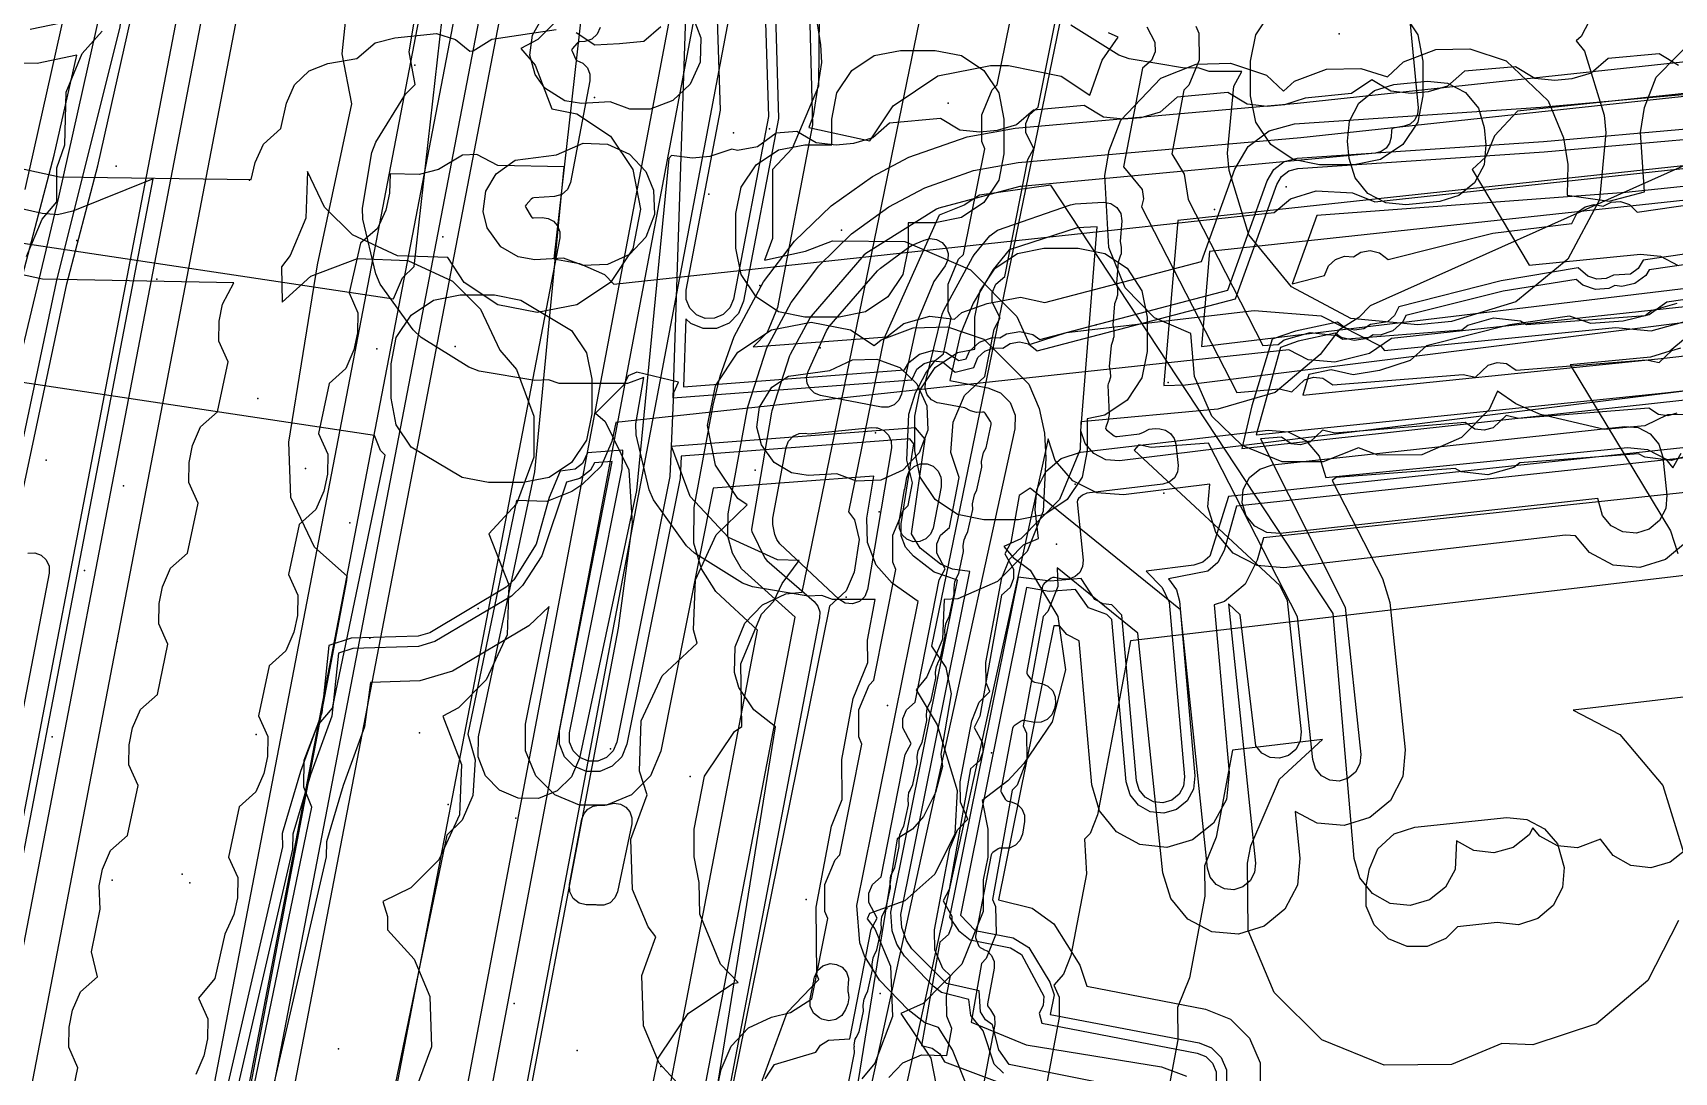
# Model space of a CAD drawing. Header units: metres. Extents: x 3158 to 3711, y 9867 to 11440.
# Drawn here: x 3262.32 to 3309.95, y 10277.24 to 10307.38 of the extents above; entities that cross this region are included whole.
import ezdxf

# ---------------------------------------------------------------- set-up
doc = ezdxf.new("R2010")
doc.units = ezdxf.units.M
for name, color, linetype in [('AI_GREENING_ALLOWED_ZONE', 4, 'Continuous'), ('AI_GREENING_EXCLUSIONS', 1, 'Continuous'), ('AI_GREENING_LAWN', 82, 'Continuous'), ('AI_GREENING_REJECTED', 6, 'Continuous')]:
    doc.layers.add(name, color=color, linetype=linetype)

msp = doc.modelspace()

# ---------------------------------------------------------------- linework, layer by layer
at = {"layer": 'AI_GREENING_ALLOWED_ZONE'}
msp.add_lwpolyline([(3278.382, 10282.09), (3278.172, 10282.139), (3278.001, 10282.273), (3277.904, 10282.467), (3277.897, 10282.683), (3278.257, 10284.573), (3278.317, 10284.734), (3278.429, 10284.865), (3278.579, 10284.95), (3278.748, 10284.979), (3278.921, 10284.979), (3279.016, 10284.998), (3279.02, 10285), (3279.196, 10285.038), (3279.374, 10285.011), (3279.53, 10284.923), (3279.646, 10284.785), (3279.705, 10284.615), (3279.701, 10284.436), (3279.291, 10282.468), (3279.214, 10282.288), (3279.075, 10282.151), (3278.893, 10282.078), (3278.698, 10282.08), (3278.671, 10282.086), (3278.382, 10282.09)], close=True, dxfattribs=at)
at = {"layer": 'AI_GREENING_EXCLUSIONS'}
for points in [[(3279.849, 10262.325), (3283.872, 10287.253), (3283.244, 10287.75), (3282.81, 10288.398), (3282.686, 10288.828), (3282.699, 10289.571), (3282.983, 10290.259), (3283.498, 10290.795), (3284.174, 10291.106), (3284.642, 10291.162), (3294.776, 10340.433)], [(3279.849, 10262.325), (3283.872, 10287.253), (3283.244, 10287.75), (3282.81, 10288.398), (3282.686, 10288.828), (3282.699, 10289.571), (3282.983, 10290.259), (3283.498, 10290.795), (3284.174, 10291.106), (3284.642, 10291.162), (3294.776, 10340.433)], [(3298.402, 10338.207), (3288.403, 10289.593), (3288.815, 10288.977), (3288.968, 10288.211), (3288.667, 10286.462), (3288.717, 10286.103), (3288.52, 10285.348), (3288.163, 10284.653), (3287.849, 10284.285), (3287.4, 10284.004), (3283.908, 10262.368)], [(3298.402, 10338.207), (3288.403, 10289.593), (3288.815, 10288.977), (3288.968, 10288.211), (3288.667, 10286.462), (3288.717, 10286.103), (3288.52, 10285.348), (3288.163, 10284.653), (3287.849, 10284.285), (3287.4, 10284.004), (3283.908, 10262.368)], [(3283.296, 10332.192), (3282.9, 10329.093), (3282.652, 10328.353), (3282.14, 10327.764), (3281.441, 10327.416), (3280.423, 10327.334), (3279.118, 10315.732), (3279.402, 10315.011), (3279.424, 10313.98), (3279.187, 10313.236), (3278.783, 10312.758), (3277.441, 10300.828), (3278.19, 10300.689), (3278.906, 10300.379), (3279.181, 10300.096), (3298.345, 10302.169), (3298.821, 10302.568), (3299.566, 10302.802), (3300.621, 10302.748), (3301.262, 10302.485), (3322.275, 10304.758)], [(3267.681, 10271.773), (3271.429, 10291.496), (3271.445, 10291.62), (3270.494, 10292.465), (3269.81, 10293.91), (3269.746, 10295.507), (3270.586, 10300.655), (3271.575, 10305.322), (3271.296, 10306.778), (3271.458, 10308.335), (3272.033, 10309.732), (3272.64, 10310.536), (3273.159, 10310.977), (3273.535, 10313.347), (3274.075, 10314.81), (3275.803, 10317.63), (3275.974, 10318.433), (3275.926, 10319.478), (3276.23, 10321.009), (3276.418, 10321.289), (3276.586, 10322.963), (3278.584, 10330.884)], [(3261.459, 10301.375), (3272.786, 10299.671), (3273.047, 10300.274), (3273.391, 10300.608), (3274.809, 10313.209), (3274.523, 10313.761), (3274.458, 10314.539), (3274.74, 10315.557), (3275.137, 10316.125), (3276.512, 10328.351), (3276.153, 10328.707), (3275.851, 10329.427), (3275.828, 10330.079)], [(3258.629, 10284.04), (3263.08, 10302.617), (3267.839, 10323.876)], [(3262.104, 10302.842), (3266.598, 10322.913)], [(3261.435, 10239.631), (3277.065, 10320.857)], [(3260.562, 10240.387), (3275.973, 10320.473)], [(3283.761, 10314.378), (3268.282, 10232.717)], [(3282.767, 10314.491), (3270.1, 10247.55)], [(3283.469, 10311.339), (3283.666, 10304.956), (3282.651, 10299.657), (3282.548, 10299.404), (3282.356, 10299.21), (3282.105, 10299.104), (3281.832, 10299.102), (3281.579, 10299.204), (3281.384, 10299.396), (3281.278, 10299.648), (3281.276, 10299.921), (3282.276, 10305.143), (3282.07, 10311.292)], [(3281.372, 10311.098), (3280.895, 10296.792), (3287.828, 10297.321), (3287.971, 10297.627), (3288.186, 10297.796), (3288.449, 10297.87), (3288.72, 10297.837), (3289.086, 10297.539), (3289.627, 10297.681), (3289.745, 10297.971), (3289.947, 10298.154), (3290.204, 10298.247), (3290.465, 10298.235), (3290.683, 10298.374), (3290.953, 10298.421), (3291.219, 10298.362), (3291.469, 10298.163), (3297.222, 10299.669), (3298.422, 10302.989), (3298.558, 10303.218), (3298.771, 10303.379), (3299.028, 10303.449), (3306.177, 10303.932), (3310.552, 10304.322)], [(3283.772, 10311.246), (3283.961, 10304.9), (3282.946, 10299.601), (3282.799, 10299.239), (3282.525, 10298.962), (3282.165, 10298.81), (3281.775, 10298.807), (3281.414, 10298.954), (3281.272, 10299.093), (3281.206, 10297.116), (3287.621, 10297.606), (3287.743, 10297.823), (3288.05, 10298.064), (3288.426, 10298.169), (3288.813, 10298.122), (3289.194, 10297.878), (3289.402, 10297.932), (3289.504, 10298.149), (3289.793, 10298.411), (3290.16, 10298.543), (3290.385, 10298.533), (3290.575, 10298.653), (3290.959, 10298.721), (3291.34, 10298.636), (3291.544, 10298.493), (3296.994, 10299.92), (3298.139, 10303.091), (3298.335, 10303.418), (3298.638, 10303.648), (3299.006, 10303.748), (3306.155, 10304.231), (3310.52, 10304.62)], [(3284.783, 10310.934), (3284.943, 10304.712), (3283.928, 10299.413), (3283.634, 10298.69), (3283.223, 10298.273), (3287.106, 10298.569), (3287.598, 10298.956), (3288.35, 10299.166), (3289.069, 10299.079), (3289.277, 10299.268), (3290.011, 10299.532), (3290.982, 10299.721), (3291.686, 10299.564), (3296.232, 10300.754), (3297.199, 10303.431), (3297.59, 10304.085), (3298.196, 10304.545), (3298.931, 10304.745), (3306.081, 10305.229), (3310.417, 10305.615)], [(3267.653, 10310.079), (3252.573, 10231.669)], [(3268.526, 10309.324), (3253.664, 10232.048)], [(3279.508, 10264.349), (3282.298, 10277.311), (3282.582, 10277.988), (3283.091, 10278.517), (3283.757, 10278.827), (3284.305, 10278.968), (3284.929, 10279.366), (3285.394, 10281.688), (3285.307, 10281.896), (3285.304, 10282.676), (3285.6, 10283.398), (3285.743, 10283.542), (3286.382, 10286.754), (3286.295, 10286.962), (3286.292, 10287.742), (3286.588, 10288.464), (3286.731, 10288.608), (3287.369, 10291.82), (3287.282, 10292.028), (3287.28, 10292.808), (3287.575, 10293.53), (3287.718, 10293.674), (3287.847, 10294.332), (3287.685, 10294.986), (3287.745, 10296.325), (3287.939, 10296.939), (3288.235, 10297.514), (3288.502, 10297.877), (3288.752, 10298.069), (3288.971, 10299.105), (3288.884, 10299.313), (3288.884, 10300.094), (3289.182, 10300.815), (3289.326, 10300.958), (3289.946, 10304.019), (3289.86, 10304.228), (3289.86, 10305.008), (3290.158, 10305.729), (3290.301, 10305.873), (3290.922, 10308.934)], [(3308.153, 10309.008), (3307.255, 10307.277), (3307.108, 10307.153), (3307.353, 10306.854), (3307.921, 10304.993), (3307.972, 10304.482), (3307.783, 10302.54), (3306.866, 10300.818), (3305.359, 10299.579), (3303.493, 10299.011), (3302.509, 10298.913), (3300.567, 10299.102), (3298.845, 10300.019), (3297.606, 10301.526), (3297.038, 10303.387), (3296.987, 10303.898), (3297.174, 10305.835), (3297.402, 10306.266), (3296.453, 10306.266), (3296.136, 10306.373), (3295.746, 10306.358), (3294.132, 10306.626), (3293.833, 10306.739), (3292.444, 10307.604)], [(3283.464, 10276.933), (3284.211, 10278.966), (3285.132, 10279.922), (3285.07, 10280.067), (3285.051, 10282.018), (3285.496, 10284.374), (3285.804, 10285.141), (3285.793, 10286.304), (3286.127, 10288.073), (3286.548, 10289.118), (3286.542, 10289.766), (3286.765, 10290.951), (3285.531, 10290.951), (3285.214, 10291.058), (3284.824, 10291.044), (3283.209, 10291.312), (3282.911, 10291.424), (3281.521, 10292.29), (3281.288, 10292.508), (3280.336, 10293.839), (3280.205, 10294.13), (3279.834, 10295.725), (3279.824, 10296.044), (3280.055, 10297.385), (3279.577, 10297.21), (3277.598, 10297.21), (3277.281, 10297.317), (3276.891, 10297.302), (3275.276, 10297.57), (3274.977, 10297.683), (3273.588, 10298.548), (3273.355, 10298.767), (3272.403, 10300.098), (3272.271, 10300.389), (3271.901, 10301.983), (3271.891, 10302.302), (3272.159, 10303.917), (3272.271, 10304.216), (3273.137, 10305.605), (3273.421, 10305.882), (3273.242, 10306.836), (3273.51, 10308.451)], [(3283.569, 10277.037), (3283.847, 10277.459), (3285.042, 10277.814), (3285.182, 10278.015), (3285.412, 10278.162), (3286.026, 10278.203), (3286.646, 10281.38), (3286.82, 10281.704), (3286.581, 10282.154), (3286.58, 10282.427), (3286.684, 10282.68), (3286.942, 10282.902), (3287.634, 10286.446), (3287.808, 10286.77), (3287.569, 10287.22), (3287.568, 10287.493), (3287.671, 10287.746), (3287.93, 10287.968), (3288.621, 10291.513), (3288.795, 10291.836), (3288.557, 10292.286), (3288.556, 10292.56), (3288.659, 10292.812), (3288.918, 10293.034), (3289.201, 10294.484), (3288.965, 10295.214), (3289.024, 10296.09), (3289.361, 10296.865), (3289.948, 10297.418), (3290.221, 10298.793), (3290.397, 10299.116), (3290.159, 10299.567), (3290.159, 10299.84), (3290.264, 10300.093), (3290.523, 10300.314), (3291.197, 10303.708), (3291.372, 10304.031), (3291.135, 10304.482), (3291.135, 10304.755), (3291.239, 10305.007), (3291.499, 10305.228), (3292.173, 10308.622)], [(3260.338, 10287.584), (3263.013, 10300.165), (3264.86, 10307.559), (3264.915, 10308.03), (3262.248, 10307.477)], [(3260.631, 10287.521), (3263.306, 10300.101), (3264.206, 10303.524), (3265.266, 10308.221), (3264.975, 10308.349), (3262.187, 10307.771)], [(3277.79, 10308.006), (3276.98, 10307.196), (3276.485, 10306.932), (3276.897, 10306.449), (3277.387, 10305.183), (3278.109, 10305.039), (3279.082, 10304.389), (3279.732, 10303.416), (3279.96, 10302.268), (3279.732, 10301.12), (3279.082, 10300.146), (3278.109, 10299.496), (3276.96, 10299.268), (3275.812, 10299.496), (3274.839, 10300.146), (3274.36, 10300.863), (3272.902, 10300.918), (3271.598, 10301.521), (3270.787, 10302.331), (3270.297, 10303.367), (3270.243, 10302.007), (3269.789, 10300.923), (3269.534, 10300.596), (3269.558, 10299.571), (3270.386, 10300.326), (3271.74, 10300.834), (3273.199, 10300.78), (3274.503, 10300.177), (3275.314, 10299.367), (3275.869, 10298.176), (3276.353, 10297.619), (3276.861, 10296.265), (3276.861, 10295.077), (3276.353, 10293.723), (3275.55, 10292.848), (3276.137, 10291.376), (3276.083, 10289.918), (3275.48, 10288.613), (3274.67, 10287.803), (3274.221, 10287.558), (3274.759, 10286.159), (3274.704, 10284.7), (3274.102, 10283.395), (3273.291, 10282.585), (3272.482, 10282.19), (3272.609, 10281.748), (3272.609, 10281.359), (3273.386, 10280.51), (3273.839, 10279.426), (3273.894, 10277.968), (3273.386, 10276.613)], [(3285.139, 10307.934), (3285.116, 10305.838), (3284.36, 10304.033), (3283.783, 10303.425), (3283.788, 10301.421), (3283.55, 10300.79), (3284.742, 10301.049), (3285.531, 10301.353), (3287.627, 10301.33), (3289.528, 10300.51), (3290.878, 10299.159), (3291.243, 10298.345), (3292.314, 10298.692), (3297.76, 10299.334), (3299.705, 10299.18), (3301.443, 10298.293), (3301.547, 10298.171), (3308.249, 10298.841), (3309.281, 10298.74), (3310.925, 10299.192)], [(3243.756, 10307.408), (3263.091, 10303.203), (3268.662, 10303.129), (3268.774, 10303.621), (3269.013, 10304.155), (3269.514, 10304.613), (3269.682, 10305.349), (3269.919, 10305.88), (3270.341, 10306.281), (3270.884, 10306.491), (3271.723, 10306.639), (3272.257, 10307.098), (3272.824, 10307.241), (3274.031, 10307.369), (3274.591, 10307.196), (3275.004, 10306.853), (3275.101, 10306.858), (3275.638, 10307.199), (3277.506, 10307.482)], [(3278.085, 10307.398), (3278.631, 10307.04), (3279.344, 10307.077), (3280.055, 10307.14), (3280.545, 10307.572)], [(3285.043, 10307.895), (3285.182, 10307.04), (3285.205, 10306.528), (3284.966, 10304.981), (3284.842, 10304.64), (3286.607, 10304.254), (3287.286, 10305.269), (3288.583, 10306.137), (3290.114, 10306.441), (3290.636, 10306.436), (3292.167, 10306.132), (3292.996, 10305.578), (3293.353, 10306.594), (3293.814, 10307.257), (3293.537, 10307.389)], [(3294.644, 10307.56), (3294.884, 10307.111), (3294.886, 10306.838), (3294.783, 10306.585), (3294.525, 10306.362), (3293.976, 10303.5), (3294.512, 10302.84), (3294.555, 10302.57), (3294.497, 10302.333), (3297.256, 10296.955), (3298.497, 10297.053), (3298.855, 10296.972), (3299.225, 10297.323), (3299.487, 10297.398), (3299.759, 10297.366), (3300.042, 10297.176), (3303.824, 10297.476), (3304.183, 10297.395), (3304.552, 10297.746), (3304.815, 10297.821), (3305.087, 10297.789), (3305.37, 10297.599), (3309.152, 10297.899), (3309.511, 10297.819), (3309.88, 10298.17), (3310.143, 10298.244)], [(3296.07, 10307.581), (3296.157, 10307.374), (3296.163, 10306.593), (3295.869, 10305.87), (3295.726, 10305.726), (3295.372, 10303.878), (3295.733, 10303.289), (3295.849, 10302.546), (3298.018, 10298.319), (3298.457, 10298.342), (3298.634, 10298.481), (3299.384, 10298.694), (3300.16, 10298.602), (3300.337, 10298.503), (3303.785, 10298.765), (3303.961, 10298.904), (3304.712, 10299.117), (3305.487, 10299.026), (3305.665, 10298.927), (3309.113, 10299.188), (3309.289, 10299.328), (3310.04, 10299.54)], [(3262.141, 10300.896), (3262.594, 10301.979), (3263.023, 10302.48), (3263.023, 10303.465), (3263.247, 10304.14), (3263.288, 10305.667), (3263.755, 10306.785), (3264.333, 10307.434)], [(3280.118, 10273.197), (3283.354, 10290.053), (3282.137, 10291.175), (3281.729, 10291.839), (3281.507, 10292.582), (3281.514, 10293.613), (3282.064, 10296.585), (3282.27, 10297.427), (3282.676, 10298.577), (3283.524, 10300.164), (3284.427, 10301.339), (3285.489, 10302.364), (3286.691, 10303.221), (3287.74, 10303.777), (3289.438, 10304.371), (3290.831, 10304.623), (3299.02, 10305.345), (3317.945, 10307.379)], [(3318.368, 10307.165), (3301.131, 10299.468), (3300.798, 10299.124), (3300.222, 10298.762), (3299.678, 10298.058), (3298.369, 10296.95), (3296.709, 10296.469), (3292.733, 10296.102), (3292.717, 10295.293), (3292.113, 10293.848), (3290.989, 10292.704), (3290.496, 10292.481), (3290.771, 10292.161), (3291.264, 10291.794), (3292.062, 10290.453), (3292.286, 10288.908), (3291.903, 10287.395), (3291.083, 10286.19), (3290.61, 10285.69), (3289.866, 10285.116), (3290.031, 10284.282), (3290.031, 10283.476), (3289.9, 10282.817), (3289.9, 10281.892), (3289.28, 10280.37), (3288.157, 10279.226), (3287.509, 10278.938), (3288.381, 10277.638), (3288.685, 10276.107)], [(3311.273, 10296.322), (3309.758, 10296.308), (3309.1, 10295.983), (3307.93, 10295.877), (3306.074, 10296.312), (3305.359, 10296.622), (3304.828, 10296.991), (3304.586, 10296.454), (3303.776, 10295.644), (3302.625, 10295.146), (3301.356, 10295.129), (3300.787, 10295.35), (3299.763, 10294.94), (3298.576, 10294.94), (3297.411, 10295.409), (3296.534, 10296.265), (3296.035, 10297.415), (3295.924, 10298.659), (3294.875, 10299.115), (3294.02, 10299.992), (3293.55, 10301.157), (3293.434, 10303.246), (3293.551, 10303.973), (3293.89, 10304.848), (3295.051, 10306.07), (3296.081, 10306.478), (3297.075, 10306.504), (3298.125, 10306.152), (3298.612, 10305.691), (3298.612, 10305.691), (3298.929, 10305.978), (3299.86, 10306.328), (3300.854, 10306.354), (3301.636, 10306.107), (3302.098, 10306.548), (3303.03, 10306.898), (3304.024, 10306.924), (3305.074, 10306.572), (3306.298, 10305.414), (3306.744, 10304.339), (3306.866, 10303.568), (3306.842, 10302.679), (3308.065, 10302.5), (3309.089, 10302.774), (3308.973, 10304.495), (3309.09, 10305.222), (3309.429, 10306.098), (3310.688, 10307.377)], [(3262.035, 10300.376), (3262.944, 10303.837), (3263.6, 10306.736), (3262.451, 10306.498), (3261.572, 10306.513)], [(3310.072, 10306.439), (3309.513, 10306.776), (3308.035, 10306.643), (3307.544, 10306.211), (3306.983, 10306.046), (3306.485, 10306.001), (3305.903, 10306.064), (3305.343, 10306.401), (3303.865, 10306.268), (3303.374, 10305.837), (3302.813, 10305.671), (3302.315, 10305.627), (3301.733, 10305.689), (3301.173, 10306.026), (3300.59, 10305.628), (3299.241, 10305.491), (3298.643, 10305.297), (3298.145, 10305.252), (3297.563, 10305.314), (3297.003, 10305.651), (3295.525, 10305.519), (3295.034, 10305.087), (3294.473, 10304.922), (3293.975, 10304.877), (3293.393, 10304.94), (3292.833, 10305.277), (3291.355, 10305.144), (3290.864, 10304.712), (3290.303, 10304.547), (3289.805, 10304.503), (3289.223, 10304.565), (3288.663, 10304.902), (3287.185, 10304.769), (3286.694, 10304.338), (3286.133, 10304.173), (3285.635, 10304.128), (3285.053, 10304.19), (3284.493, 10304.527), (3283.896, 10304.474), (3283.35, 10304.079), (3282.774, 10303.975), (3282.61, 10304.01), (3281.963, 10303.798), (3281.465, 10303.753), (3280.855, 10303.831), (3280.78, 10303.741), (3279.843, 10294.107), (3278.185, 10286.339), (3277.954, 10285.802), (3277.535, 10285.394), (3276.991, 10285.177), (3276.406, 10285.185), (3275.868, 10285.417), (3275.46, 10285.836), (3275.243, 10286.38), (3275.251, 10286.965), (3276.891, 10294.649), (3277.742, 10303.496), (3275.815, 10303.541), (3275.208, 10303.859), (3274.794, 10303.838), (3274.097, 10303.416), (3273.53, 10303.272), (3272.689, 10303.296), (3272.673, 10302.729), (3272.561, 10302.242), (3272.322, 10301.708), (3271.828, 10301.28), (3271.499, 10299.842), (3271.75, 10299.263), (3271.742, 10298.678), (3271.638, 10298.189), (3271.407, 10297.651), (3270.92, 10297.216), (3270.612, 10295.763), (3270.879, 10295.167), (3270.872, 10294.582), (3270.768, 10294.093), (3270.537, 10293.555), (3270.05, 10293.12), (3269.741, 10291.667), (3270.008, 10291.071), (3270.001, 10290.486), (3269.897, 10289.997), (3269.666, 10289.459), (3269.179, 10289.024), (3268.87, 10287.571), (3269.138, 10286.975), (3269.13, 10286.39), (3269.026, 10285.901), (3268.795, 10285.363), (3268.308, 10284.928), (3267.999, 10283.475), (3268.267, 10282.879), (3268.259, 10282.294), (3268.155, 10281.805), (3267.89, 10281.234), (3267.607, 10279.952), (3267.128, 10279.379), (3267.396, 10278.783), (3267.388, 10278.198), (3267.284, 10277.709), (3267.053, 10277.171)], [(3280.991, 10272.441), (3284.445, 10290.431), (3282.885, 10291.838), (3282.623, 10292.286), (3282.486, 10292.784), (3282.497, 10293.431), (3283.073, 10296.531), (3283.619, 10298.244), (3284.326, 10299.566), (3285.132, 10300.63), (3286.082, 10301.558), (3287.158, 10302.338), (3288.208, 10302.893), (3289.623, 10303.388), (3290.918, 10303.627), (3299.119, 10304.35), (3318.05, 10306.385)], [(3315.548, 10306.183), (3305.408, 10305.108), (3304.739, 10304.399), (3304.486, 10303.783), (3304.093, 10303.424), (3305.741, 10300.646), (3308.969, 10300.966), (3309.552, 10300.91), (3310.068, 10300.634)], [(3263.323, 10275.907), (3263.632, 10277.36), (3263.364, 10277.956), (3263.372, 10278.541), (3263.476, 10279.03), (3263.707, 10279.568), (3264.194, 10280.003), (3264.027, 10280.725), (3264.271, 10281.963), (3264.243, 10282.637), (3264.347, 10283.126), (3264.578, 10283.664), (3265.065, 10284.099), (3265.374, 10285.552), (3265.106, 10286.148), (3265.113, 10286.733), (3265.217, 10287.222), (3265.449, 10287.76), (3265.936, 10288.195), (3266.244, 10289.648), (3265.977, 10290.244), (3265.984, 10290.829), (3266.088, 10291.318), (3266.319, 10291.856), (3266.806, 10292.291), (3267.115, 10293.744), (3266.847, 10294.34), (3266.855, 10294.925), (3266.959, 10295.414), (3267.19, 10295.952), (3267.677, 10296.387), (3267.986, 10297.84), (3267.718, 10298.436), (3267.726, 10299.021), (3267.83, 10299.51), (3268.151, 10300.135), (3262.602, 10300.239), (3243.118, 10304.477)], [(3318.259, 10304.396), (3295.544, 10301.945), (3295.142, 10297.207), (3295.146, 10297.154), (3295.768, 10297.174), (3317.138, 10299.854)], [(3253.322, 10238.211), (3265.811, 10303.151), (3263.481, 10302.212), (3263.041, 10302.108), (3262.589, 10302.14), (3255.256, 10303.802)], [(3319.033, 10303.848), (3308.544, 10302.755), (3299.584, 10302.087), (3298.866, 10300.1), (3299.8, 10300.342), (3299.921, 10300.63), (3300.125, 10300.812), (3300.383, 10300.902), (3300.643, 10300.887), (3300.863, 10301.024), (3301.133, 10301.069), (3301.399, 10301.007), (3301.647, 10300.806), (3304.692, 10301.569), (3306.982, 10301.851), (3307.146, 10302.178), (3307.367, 10302.338), (3307.633, 10302.401), (3307.89, 10302.36), (3308.123, 10302.474), (3308.395, 10302.491), (3308.654, 10302.402), (3308.88, 10302.178), (3319.324, 10303.696)], [(3318.364, 10303.402), (3296.471, 10301.046), (3296.238, 10298.289), (3312.464, 10300.236)], [(3310.293, 10283.684), (3309.834, 10283.322), (3309.27, 10283.163), (3308.689, 10283.232), (3308.178, 10283.518), (3307.811, 10283.996), (3307.149, 10283.744), (3306.566, 10283.801), (3306.05, 10284.078), (3305.853, 10284.319), (3305.741, 10284.119), (3305.281, 10283.756), (3304.718, 10283.598), (3304.136, 10283.666), (3303.636, 10283.947), (3303.594, 10283.111), (3303.312, 10282.598), (3302.855, 10282.232), (3302.293, 10282.068), (3301.711, 10282.132), (3301.198, 10282.414), (3300.832, 10282.871), (3300.669, 10283.433), (3300.051, 10290.545), (3291.865, 10302.965), (3289.79, 10302.671), (3289.346, 10302.381), (3288.622, 10302.093), (3287.013, 10298.512), (3285.992, 10293.487), (3286.162, 10293.254), (3286.3, 10292.685), (3286.152, 10291.735), (3285.926, 10291.195), (3285.435, 10290.753), (3280.751, 10267.544)], [(3319.526, 10302.31), (3309.05, 10300.788), (3308.906, 10300.545), (3308.684, 10300.385), (3308.188, 10300.359), (3307.978, 10300.256), (3307.705, 10300.239), (3307.447, 10300.328), (3307.169, 10300.564), (3304.929, 10300.188), (3301.958, 10299.441), (3301.838, 10299.185), (3301.635, 10299.003), (3301.143, 10298.926), (3300.945, 10298.803), (3300.676, 10298.758), (3300.41, 10298.82), (3300.179, 10298.993), (3298.967, 10298.73), (3298.289, 10298.501), (3297.693, 10296.563), (3297.404, 10295.33), (3318.715, 10297.67)], [(3317.382, 10297.869), (3293.852, 10294.973), (3293.463, 10295.002), (3293.114, 10295.178), (3292.859, 10295.473), (3292.737, 10295.844), (3293.204, 10301.76), (3292.624, 10301.726), (3290.656, 10301.088), (3290.194, 10300.519), (3289.61, 10299.54), (3289.233, 10298.625), (3288.936, 10297.298), (3290.031, 10297.089), (3290.398, 10296.939), (3290.678, 10296.658), (3290.827, 10296.291), (3290.821, 10295.894), (3286.384, 10275.668)], [(3319.569, 10302.013), (3309.23, 10300.51), (3309.125, 10300.341), (3308.809, 10300.112), (3308.43, 10300.022), (3308.233, 10300.054), (3308.054, 10299.966), (3307.665, 10299.942), (3307.296, 10300.069), (3307.111, 10300.232), (3304.987, 10299.894), (3302.164, 10299.184), (3302.078, 10299.005), (3301.787, 10298.745), (3301.419, 10298.616), (3301.22, 10298.627), (3301.051, 10298.522), (3300.666, 10298.459), (3300.286, 10298.547), (3300.116, 10298.668), (3299.043, 10298.44), (3298.524, 10298.253), (3297.825, 10295.726), (3309.682, 10296.941), (3318.682, 10297.968)], [(3322.705, 10300.782), (3301.747, 10298.514), (3301.105, 10298.08), (3300.103, 10297.833), (3299.326, 10297.902), (3298.771, 10298.192), (3279.244, 10296.08), (3279.126, 10295.531), (3278.816, 10294.814), (3278.256, 10294.271), (3277.961, 10294.076), (3277.236, 10293.789), (3276.356, 10293.822), (3274.946, 10287.037), (3275.161, 10286.293), (3275.088, 10285.264), (3274.783, 10284.545), (3274.337, 10284.106), (3268.232, 10254.669)], [(3319.713, 10301.024), (3309.738, 10299.574), (3309.226, 10299.204), (3308.467, 10299.023), (3307.531, 10298.951), (3306.913, 10299.163), (3305.182, 10298.912), (3302.766, 10298.304), (3302.294, 10297.883), (3301.404, 10297.587), (3300.634, 10297.459), (3300.002, 10297.606), (3299.346, 10297.476), (3299.18, 10296.876), (3309.574, 10297.935), (3318.575, 10298.962)], [(3281.352, 10276.57), (3280.499, 10277.495), (3280.045, 10278.578), (3279.991, 10280.036), (3280.401, 10281.157), (3280.18, 10281.45), (3279.727, 10282.534), (3279.672, 10283.992), (3280.152, 10285.281), (3279.924, 10285.967), (3279.978, 10287.426), (3280.581, 10288.73), (3281.598, 10289.68), (3281.497, 10290.062), (3281.552, 10291.52), (3282.154, 10292.825), (3283.052, 10293.694), (3282.781, 10293.875), (3282.131, 10294.848), (3281.903, 10295.996), (3282.131, 10297.144), (3282.781, 10298.117), (3283.755, 10298.768), (3284.903, 10298.996), (3286.051, 10298.768), (3286.736, 10298.31), (3286.94, 10298.477), (3287.871, 10298.827), (3288.865, 10298.854), (3289.915, 10298.502), (3291.225, 10297.197), (3291.524, 10296.488), (3291.679, 10295.768), (3291.719, 10295.051), (3291.641, 10293.507), (3291.172, 10292.341), (3290.316, 10291.464), (3289.166, 10290.966), (3288.771, 10290.95), (3288.717, 10289.791), (3288.263, 10288.707), (3287.951, 10288.323), (3288.563, 10287.312), (3289.144, 10285.406), (3289.076, 10284.152), (3288.501, 10282.981), (3287.622, 10282.202), (3286.6, 10281.836), (3286.536, 10281.684), (3286.757, 10281.391), (3287.21, 10280.308), (3287.265, 10278.849), (3286.757, 10277.495), (3286.379, 10277.044)], [(3310.278, 10298.523), (3309.826, 10298.152), (3309.266, 10297.981), (3306.936, 10297.75), (3309.846, 10292.937), (3310.057, 10292.279)], [(3280.163, 10276.112), (3280.467, 10277.643), (3281.335, 10278.94), (3282.632, 10279.808), (3282.789, 10279.839), (3282.279, 10280.37), (3281.674, 10281.814), (3281.659, 10282.735), (3281.509, 10283.485), (3281.509, 10284.287), (3281.814, 10285.818), (3282.681, 10287.115), (3282.897, 10287.259), (3282.863, 10289.079), (3283.467, 10290.524), (3283.822, 10290.9), (3284.066, 10291.411), (3284.562, 10292.076), (3283.928, 10292.099), (3282.509, 10292.749), (3281.393, 10293.932), (3280.854, 10295.397), (3280.918, 10296.956), (3281.054, 10297.252), (3279.847, 10297.538), (3279.601, 10297.436), (3279.475, 10297.173), (3278.651, 10296.349), (3278.928, 10296.106), (3279.617, 10294.706), (3279.718, 10293.148), (3279.31, 10290.117), (3275.565, 10270.409)], [(3260.013, 10234.718), (3263.708, 10252.554), (3263.475, 10253.13), (3263.481, 10253.91), (3263.856, 10254.898), (3264.304, 10255.427), (3270.421, 10284.924), (3270.188, 10285.501), (3270.195, 10286.281), (3270.571, 10287.269), (3271.018, 10287.797), (3272.544, 10295.135), (3272.413, 10295.269), (3272.24, 10295.708), (3260.795, 10297.429)], [(3310.03, 10296.352), (3309.768, 10296.278), (3309.496, 10296.31), (3309.213, 10296.5), (3305.431, 10296.199), (3305.072, 10296.28), (3304.703, 10295.929), (3304.44, 10295.855), (3304.169, 10295.887), (3303.885, 10296.077), (3300.103, 10295.776), (3299.744, 10295.857), (3299.375, 10295.506), (3299.112, 10295.432), (3298.841, 10295.464), (3298.558, 10295.654), (3297.949, 10295.605), (3300.402, 10290.72), (3300.855, 10286.451), (3300.83, 10286.179), (3300.704, 10285.937), (3300.494, 10285.763), (3300.233, 10285.681), (3299.961, 10285.706), (3299.719, 10285.833), (3299.544, 10286.043), (3299.463, 10286.304), (3299.024, 10290.442), (3296.437, 10295.485), (3294.775, 10295.353), (3294.416, 10295.434), (3294.281, 10295.275), (3298.503, 10291.352), (3298.723, 10290.913), (3299.125, 10287.11), (3299.1, 10286.838), (3298.973, 10286.596), (3298.763, 10286.421), (3298.502, 10286.34), (3298.23, 10286.365), (3297.988, 10286.492), (3297.813, 10286.702), (3297.358, 10290.505), (3297.019, 10290.821), (3297.799, 10283.298), (3297.774, 10283.026), (3297.646, 10282.784), (3297.436, 10282.61), (3297.175, 10282.529), (3296.903, 10282.555), (3296.661, 10282.682), (3296.487, 10282.892), (3296.406, 10283.153), (3295.629, 10290.645), (3291.261, 10294.179), (3290.942, 10293.962), (3290.699, 10292.597), (3290.531, 10292.27), (3290.777, 10291.824), (3290.783, 10291.551), (3290.683, 10291.297), (3290.428, 10291.071), (3289.805, 10287.565), (3289.636, 10287.238), (3289.882, 10286.793), (3289.888, 10286.519), (3289.789, 10286.265), (3289.533, 10286.039), (3288.91, 10282.533), (3288.742, 10282.207), (3288.988, 10281.761), (3288.993, 10281.487), (3288.894, 10281.233), (3288.639, 10281.007), (3288.105, 10278.006), (3288.42, 10277.934), (3288.638, 10277.77), (3288.775, 10277.536), (3290.81, 10276.769)], [(3318.866, 10296.278), (3297.017, 10293.931), (3296.478, 10292.203), (3296.269, 10292.026), (3296.01, 10291.942), (3294.631, 10291.773), (3295.098, 10291.296), (3295.295, 10290.868), (3295.746, 10285.807), (3295.716, 10285.535), (3295.585, 10285.296), (3295.373, 10285.124), (3295.111, 10285.048), (3294.839, 10285.077), (3294.599, 10285.208), (3294.428, 10285.421), (3294.351, 10285.683), (3293.923, 10290.495), (3293.628, 10290.796), (3293.385, 10290.817), (3293.142, 10290.942), (3292.741, 10291.56), (3291.852, 10291.478), (3290.911, 10291.599), (3288.92, 10281.729), (3289.186, 10281.345), (3289.518, 10281.071), (3290.689, 10280.84), (3291.01, 10280.647), (3291.657, 10279.437), (3291.636, 10279.165), (3291.526, 10278.947), (3291.6, 10278.653), (3296.109, 10277.789), (3296.362, 10277.687), (3296.556, 10277.495), (3296.663, 10277.243), (3296.665, 10276.97)], [(3295.845, 10276.414), (3290.651, 10277.46), (3290.349, 10277.881), (3290.168, 10278.609), (3289.968, 10278.75), (3289.823, 10278.981), (3289.786, 10279.592), (3288.831, 10279.811), (3287.829, 10280.808), (3287.676, 10281.053), (3287.537, 10281.434), (3287.509, 10281.812), (3289.516, 10291.763), (3289.009, 10291.825), (3288.659, 10291.971), (3288.068, 10292.439), (3287.816, 10292.853), (3288.212, 10295.593), (3287.935, 10295.925), (3280.848, 10295.384), (3280.81, 10294.516), (3279.268, 10286.804), (3279.163, 10286.552), (3278.97, 10286.359), (3278.718, 10286.254), (3278.445, 10286.255), (3278.192, 10286.359), (3277.999, 10286.553), (3277.895, 10286.805), (3277.895, 10287.078), (3279.426, 10294.734), (3279.444, 10295.277), (3278.416, 10295.198), (3278.273, 10294.892), (3278.058, 10294.723), (3277.627, 10294.67), (3277.303, 10293.906), (3276.928, 10292.549), (3276.283, 10291.519), (3276.056, 10291.301), (3273.839, 10289.984), (3273.505, 10289.886), (3271.557, 10289.821), (3270.911, 10289.611), (3270.712, 10287.66), (3270.093, 10285.959), (3269.555, 10284.157), (3269.566, 10283.774), (3261.343, 10248.16)], [(3290.49, 10277.207), (3290.216, 10277.466), (3289.901, 10278.437), (3289.543, 10278.874), (3289.479, 10279.346), (3288.687, 10279.548), (3288.444, 10279.734), (3287.612, 10280.601), (3287.395, 10280.95), (3287.256, 10281.331), (3287.215, 10281.872), (3289.158, 10291.505), (3288.473, 10291.736), (3287.882, 10292.204), (3287.649, 10292.467), (3287.522, 10292.795), (3287.516, 10293.146), (3287.888, 10295.465), (3287.773, 10295.612), (3281.139, 10295.105), (3281.104, 10294.458), (3279.562, 10286.745), (3279.413, 10286.385), (3279.137, 10286.109), (3278.776, 10285.96), (3278.386, 10285.961), (3278.025, 10286.11), (3277.75, 10286.386), (3277.601, 10286.747), (3277.601, 10287.137), (3279.133, 10294.952), (3278.623, 10294.913), (3278.501, 10294.696), (3278.194, 10294.455), (3277.809, 10294.351), (3277.096, 10292.21), (3276.534, 10291.354), (3276.209, 10291.043), (3273.992, 10289.726), (3273.515, 10289.587), (3271.609, 10289.522), (3271.191, 10289.387), (3270.997, 10287.565), (3270.378, 10285.864), (3269.863, 10284.137), (3269.858, 10283.706), (3261.635, 10248.092)], [(3287.161, 10277.082), (3287.57, 10277.508), (3288.113, 10277.742), (3288.846, 10277.722), (3288.994, 10278.504), (3288.844, 10278.855), (3288.839, 10279.44), (3288.949, 10280.025), (3288.725, 10280.245), (3288.496, 10280.783), (3288.491, 10281.368), (3288.936, 10283.724), (3289.152, 10284.263), (3289.45, 10284.57), (3289.238, 10285.069), (3289.232, 10285.655), (3289.566, 10287.423), (3289.785, 10287.966), (3290.093, 10288.28), (3289.986, 10288.531), (3289.981, 10289.116), (3290.445, 10291.573), (3290.664, 10292.116), (3291.073, 10292.534), (3291.507, 10292.718), (3291.409, 10293.551), (3291.455, 10294.134), (3291.721, 10294.656), (3292.166, 10295.036), (3292.723, 10295.216), (3298.17, 10295.858), (3298.753, 10295.812), (3299.274, 10295.546), (3299.654, 10295.101), (3299.842, 10294.483), (3308.597, 10295.358), (3309.179, 10295.301), (3309.696, 10295.026), (3309.911, 10294.765), (3310.151, 10295.187)], [(3310.223, 10292.543), (3309.704, 10292.11), (3308.959, 10291.877), (3308.182, 10291.947), (3307.491, 10292.309), (3307.087, 10292.792), (3306.8, 10292.811), (3298.623, 10291.866), (3297.846, 10291.934), (3297.154, 10292.295), (3296.652, 10292.893), (3296.418, 10293.637), (3296.475, 10294.288), (3293.974, 10293.981), (3293.196, 10294.038), (3292.499, 10294.389), (3291.989, 10294.98), (3291.782, 10295.608), (3287.365, 10275.476)], [(3318.898, 10295.98), (3297.251, 10293.654), (3296.891, 10292.364), (3296.713, 10292.017), (3296.415, 10291.764), (3295.275, 10291.544), (3295.506, 10291.225), (3295.594, 10290.895), (3296.045, 10285.834), (3296.003, 10285.446), (3295.816, 10285.103), (3295.512, 10284.859), (3295.137, 10284.749), (3294.749, 10284.791), (3294.407, 10284.978), (3294.162, 10285.282), (3294.052, 10285.656), (3293.633, 10290.362), (3293.486, 10290.513), (3292.955, 10290.708), (3292.576, 10291.239), (3291.816, 10291.18), (3291.157, 10291.299), (3289.239, 10281.794), (3289.668, 10281.347), (3290.77, 10281.129), (3291.228, 10280.853), (3291.832, 10279.844), (3291.955, 10279.474), (3291.844, 10278.911), (3296.165, 10278.084), (3296.527, 10277.937), (3296.805, 10277.663), (3296.956, 10277.304), (3296.959, 10276.914)], [(3310.621, 10295.194), (3309.871, 10294.982), (3309.096, 10295.073), (3308.918, 10295.172), (3305.47, 10294.911), (3305.294, 10294.771), (3304.543, 10294.559), (3303.768, 10294.65), (3303.591, 10294.749), (3300.143, 10294.488), (3300.029, 10294.398), (3301.486, 10291.559), (3301.695, 10290.857), (3302.148, 10286.589), (3302.077, 10285.811), (3301.715, 10285.12), (3301.115, 10284.621), (3300.37, 10284.389), (3299.593, 10284.459), (3298.95, 10284.796), (3299.092, 10283.432), (3299.02, 10282.655), (3298.655, 10281.965), (3298.055, 10281.467), (3297.309, 10281.236), (3296.532, 10281.309), (3295.842, 10281.673), (3295.344, 10282.274), (3295.113, 10283.019), (3294.392, 10289.974), (3292.051, 10291.867), (3292.062, 10291.324), (3291.779, 10290.597), (3291.638, 10290.451), (3291.062, 10287.278), (3291.152, 10287.072), (3291.168, 10286.292), (3290.884, 10285.565), (3290.744, 10285.419), (3290.167, 10282.246), (3290.257, 10282.04), (3290.273, 10281.26), (3289.99, 10280.533), (3289.849, 10280.387), (3289.546, 10278.682), (3291.147, 10278.031), (3295.072, 10277.393), (3295.803, 10277.12)], [(3319.006, 10294.985), (3298.034, 10292.732), (3297.853, 10292.09), (3297.497, 10291.396), (3296.902, 10290.89), (3296.607, 10290.795), (3297.041, 10285.922), (3296.957, 10285.146), (3296.583, 10284.462), (3295.975, 10283.972), (3295.226, 10283.753), (3294.45, 10283.837), (3293.765, 10284.211), (3293.276, 10284.819), (3293.056, 10285.567), (3292.684, 10289.744), (3292.331, 10289.927), (3292.113, 10290.186), (3291.953, 10290.187), (3290.348, 10282.233), (3291.318, 10281.991), (3291.954, 10281.54), (3292.703, 10280.337), (3292.904, 10279.727), (3296.353, 10279.066), (3297.076, 10278.773), (3297.632, 10278.225), (3297.936, 10277.506), (3297.941, 10276.726)], [(3335.762, 10294.65), (3294.171, 10289.748), (3293.217, 10284.697), (3293.001, 10284.158), (3292.838, 10283.991), (3292.894, 10282.989), (3292.447, 10280.621), (3292.228, 10280.078), (3291.952, 10279.76), (3292.102, 10279.408), (3292.107, 10278.823), (3291.099, 10273.482)], [(3289.404, 10276.883), (3289.009, 10277.88), (3288.607, 10278.526), (3288.208, 10278.67), (3287.723, 10279.041), (3286.891, 10279.908), (3286.455, 10280.608), (3286.316, 10280.989), (3286.234, 10282.07), (3288.013, 10290.885), (3287.261, 10291.42), (3286.795, 10291.947), (3286.541, 10292.602), (3286.528, 10293.305), (3286.725, 10294.529), (3282.067, 10294.173), (3280.543, 10286.549), (3280.244, 10285.828), (3279.691, 10285.277), (3278.97, 10284.979), (3278.19, 10284.98), (3277.469, 10285.279), (3276.918, 10285.832), (3276.62, 10286.553), (3276.621, 10287.333), (3277.302, 10290.74), (3276.719, 10290.184), (3274.502, 10288.867), (3273.548, 10288.587), (3272.117, 10288.539), (3271.945, 10287.249), (3271.326, 10285.548), (3270.844, 10283.921), (3270.833, 10283.481), (3262.61, 10247.867)], [(3336.172, 10291.174), (3307.017, 10287.738), (3308.375, 10287.03), (3309.623, 10285.551), (3310.23, 10283.579)], [(3310.074, 10281.635), (3309.186, 10279.898), (3307.701, 10278.633), (3305.845, 10278.032), (3304.954, 10278.07), (3303.489, 10277.453), (3301.538, 10277.441), (3299.731, 10278.177), (3298.343, 10279.548), (3297.586, 10281.346), (3297.574, 10283.296), (3297.67, 10283.796), (3298.499, 10285.739), (3299.745, 10286.881), (3297.133, 10286.573), (3296.656, 10284.048), (3296.324, 10283.219), (3296.333, 10282.339), (3295.886, 10279.972), (3295.537, 10279.106), (3295.546, 10278.173), (3294.781, 10274.123)]]:
    msp.add_lwpolyline(points, dxfattribs=at)
for points in [[(3278.866, 10308.379), (3279.641, 10308.715), (3280.235, 10308.715), (3280.894, 10308.465), (3281.458, 10307.9), (3281.709, 10307.242), (3281.685, 10306.531), (3281.394, 10305.894), (3280.894, 10305.425), (3280.235, 10305.174), (3279.641, 10305.174), (3279.074, 10305.386), (3278.242, 10305.336), (3277.757, 10305.417), (3277.181, 10305.776), (3276.895, 10306.175), (3276.745, 10306.741), (3276.822, 10307.321), (3277.116, 10307.827), (3277.58, 10308.183), (3278.146, 10308.333), (3278.866, 10308.379)], [(3302.074, 10307.974), (3302.508, 10307.325), (3302.66, 10306.56), (3302.66, 10305.56), (3302.508, 10304.795), (3302.074, 10304.146), (3301.425, 10303.712), (3300.66, 10303.56), (3299.66, 10303.56), (3298.895, 10303.712), (3298.246, 10304.146), (3297.812, 10304.795), (3297.66, 10305.56), (3297.66, 10306.56), (3297.812, 10307.325), (3298.246, 10307.974), (3298.895, 10308.408), (3299.66, 10308.56), (3300.66, 10308.56), (3301.425, 10308.408), (3302.074, 10307.974)], [(3285.655, 10305.642), (3286.089, 10306.291), (3286.738, 10306.725), (3287.503, 10306.877), (3288.503, 10306.877), (3289.268, 10306.725), (3289.917, 10306.291), (3290.351, 10305.642), (3290.503, 10304.877), (3290.503, 10303.877), (3290.351, 10303.112), (3289.917, 10302.463), (3289.268, 10302.029), (3288.503, 10301.877), (3287.723, 10301.877), (3287.723, 10301.14), (3287.571, 10300.375), (3287.137, 10299.726), (3286.488, 10299.292), (3285.723, 10299.14), (3284.723, 10299.14), (3283.958, 10299.292), (3283.309, 10299.726), (3282.875, 10300.375), (3282.723, 10301.14), (3282.723, 10302.14), (3282.875, 10302.905), (3283.309, 10303.554), (3283.958, 10303.988), (3284.723, 10304.14), (3285.503, 10304.14), (3285.503, 10304.877), (3285.655, 10305.642)], [(3300.521, 10303.738), (3300.469, 10304.245), (3300.526, 10304.826), (3300.8, 10305.343), (3301.252, 10305.715), (3301.812, 10305.886), (3302.797, 10305.985), (3303.378, 10305.928), (3303.895, 10305.654), (3304.268, 10305.201), (3304.438, 10304.642), (3304.489, 10304.136), (3304.433, 10303.554), (3304.158, 10303.036), (3303.706, 10302.664), (3303.146, 10302.493), (3302.162, 10302.395), (3301.581, 10302.452), (3301.064, 10302.726), (3300.692, 10303.178), (3300.521, 10303.738)], [(3278.29, 10304.181), (3279.001, 10304.157), (3279.638, 10303.867), (3280.107, 10303.366), (3280.334, 10302.824), (3280.357, 10302.114), (3280.107, 10301.455), (3279.638, 10300.955), (3279.001, 10300.664), (3278.29, 10300.64), (3277.723, 10300.852), (3276.891, 10300.802), (3276.406, 10300.883), (3275.9, 10301.176), (3275.505, 10301.728), (3275.394, 10302.206), (3275.471, 10302.787), (3275.764, 10303.293), (3276.317, 10303.688), (3277.515, 10303.845), (3278.29, 10304.181)], [(3290.246, 10300.554), (3290.895, 10300.988), (3291.66, 10301.14), (3292.66, 10301.14), (3293.425, 10300.988), (3294.074, 10300.554), (3294.508, 10299.905), (3294.66, 10299.14), (3294.66, 10298.14), (3294.508, 10297.375), (3294.074, 10296.726), (3293.425, 10296.292), (3292.92, 10296.192), (3292.92, 10295.26), (3292.768, 10294.495), (3292.334, 10293.846), (3291.685, 10293.412), (3290.92, 10293.26), (3289.92, 10293.26), (3289.155, 10293.412), (3288.506, 10293.846), (3288.072, 10294.495), (3287.92, 10295.26), (3287.92, 10296.26), (3288.072, 10297.025), (3288.506, 10297.674), (3289.155, 10298.108), (3289.66, 10298.208), (3289.66, 10299.14), (3289.812, 10299.905), (3290.246, 10300.554)], [(3274.718, 10299.783), (3275.718, 10299.783), (3276.483, 10299.631), (3277.955, 10298.75), (3278.389, 10298.101), (3278.541, 10297.336), (3278.541, 10296.336), (3278.389, 10295.571), (3277.955, 10294.922), (3277.306, 10294.488), (3276.541, 10294.336), (3275.541, 10294.336), (3274.776, 10294.488), (3273.304, 10295.369), (3272.87, 10296.018), (3272.718, 10296.783), (3272.718, 10297.783), (3272.87, 10298.548), (3273.304, 10299.197), (3273.953, 10299.631), (3274.718, 10299.783)], [(3286.817, 10297.922), (3287.476, 10297.672), (3287.976, 10297.203), (3288.267, 10296.566), (3288.291, 10295.855), (3288.041, 10295.197), (3287.571, 10294.696), (3286.934, 10294.405), (3286.224, 10294.382), (3285.656, 10294.594), (3284.824, 10294.544), (3284.34, 10294.624), (3283.833, 10294.917), (3283.465, 10295.429), (3283.327, 10295.948), (3283.404, 10296.528), (3283.763, 10297.104), (3284.25, 10297.429), (3285.448, 10297.587), (3286.107, 10297.899), (3286.817, 10297.922)], [(3297.626, 10294.481), (3297.925, 10294.731), (3298.297, 10294.849), (3308.519, 10295.967), (3308.908, 10295.932), (3309.254, 10295.752), (3309.505, 10295.452), (3309.622, 10295.079), (3309.74, 10293.972), (3309.705, 10293.583), (3309.524, 10293.238), (3309.225, 10292.988), (3308.853, 10292.871), (3308.464, 10292.906), (3308.118, 10293.087), (3307.868, 10293.386), (3307.739, 10293.876), (3298.514, 10292.86), (3298.126, 10292.894), (3297.78, 10293.075), (3297.529, 10293.374), (3297.412, 10293.746), (3297.446, 10294.134), (3297.626, 10294.481)], [(3306.441, 10282.068), (3305.995, 10281.689), (3305.438, 10281.509), (3304.817, 10281.575), (3303.667, 10281.455), (3303.325, 10281.109), (3302.785, 10280.881), (3302.2, 10280.878), (3301.658, 10281.098), (3301.242, 10281.51), (3301.014, 10282.049), (3301.011, 10282.634), (3301.107, 10283.134), (3301.356, 10283.717), (3301.823, 10284.145), (3302.425, 10284.342), (3305.094, 10284.62), (3305.672, 10284.567), (3306.187, 10284.298), (3306.561, 10283.855), (3306.754, 10283.173), (3306.707, 10282.589), (3306.441, 10282.068)]]:
    msp.add_lwpolyline(points, close=True, dxfattribs=at)
at = {"layer": 'AI_GREENING_LAWN'}
for points in [[(3277.775, 10320.84), (3262.1, 10239.385)], [(3262.609, 10238.861), (3278.441, 10321.126)], [(3270.135, 10251.541), (3282.031, 10314.294)], [(3251.863, 10231.682), (3266.987, 10310.325)], [(3302.071, 10309.963), (3302.523, 10305.212), (3302.506, 10305.028), (3302.424, 10304.863), (3302.287, 10304.739), (3302.115, 10304.673), (3301.804, 10304.616), (3301.76, 10304.597), (3301.746, 10304.551), (3301.734, 10304.357), (3301.692, 10304.186), (3301.594, 10304.04), (3301.451, 10303.938), (3301.281, 10303.891), (3291.001, 10302.931), (3290.96, 10302.924), (3288.613, 10302.302), (3288.544, 10302.272), (3286.495, 10300.986), (3286.439, 10300.938), (3284.905, 10299.169), (3284.874, 10299.124), (3284.298, 10298.052), (3284.281, 10298.011), (3283.766, 10296.415), (3283.757, 10296.38), (3283.174, 10292.991), (3283.174, 10292.953), (3283.185, 10292.917), (3283.562, 10292.15), (3283.622, 10292.073), (3284.991, 10290.885), (3285.1, 10290.75), (3285.157, 10290.586), (3285.154, 10290.413), (3281.656, 10272.191)], [(3278.786, 10307.538), (3278.701, 10307.342), (3278.542, 10307.198), (3278.338, 10307.135), (3278.185, 10307.121), (3278.141, 10307.109), (3278.105, 10307.08), (3277.979, 10306.931), (3277.957, 10306.894), (3277.968, 10306.852), (3278.081, 10306.613), (3278.106, 10306.578), (3278.279, 10306.504), (3278.415, 10306.367), (3278.488, 10306.189), (3278.489, 10305.996), (3277.92, 10303.042), (3277.834, 10302.843), (3277.672, 10302.699), (3277.464, 10302.637), (3276.86, 10302.595), (3276.817, 10302.584), (3276.781, 10302.558), (3276.633, 10302.4), (3276.609, 10302.359), (3276.624, 10302.314), (3276.78, 10302.054), (3276.808, 10302.023), (3276.848, 10302.017), (3277.098, 10302.028), (3277.276, 10302.003), (3277.433, 10301.918), (3277.551, 10301.782), (3277.612, 10301.613), (3277.611, 10301.434), (3264.828, 10235.027)], [(3281.555, 10254.453), (3286.165, 10277.793), (3286.158, 10277.968), (3286.161, 10277.968), (3286.154, 10278.029), (3286.189, 10278.189), (3286.217, 10278.236), (3286.215, 10278.237), (3286.296, 10278.401), (3286.427, 10279.008), (3286.417, 10279.173), (3286.443, 10279.361), (3286.481, 10279.428), (3286.475, 10279.431), (3286.556, 10279.594), (3286.687, 10280.201), (3286.677, 10280.366), (3286.703, 10280.554), (3286.74, 10280.621), (3286.735, 10280.624), (3286.816, 10280.787), (3286.946, 10281.394), (3286.937, 10281.559), (3286.962, 10281.747), (3287, 10281.814), (3286.994, 10281.817), (3287.075, 10281.981), (3287.206, 10282.587), (3287.197, 10282.752), (3287.222, 10282.94), (3287.26, 10283.007), (3287.254, 10283.01), (3287.335, 10283.174), (3287.466, 10283.78), (3287.457, 10283.945), (3287.482, 10284.134), (3287.52, 10284.2), (3287.514, 10284.203), (3287.595, 10284.367), (3287.729, 10284.989), (3287.72, 10285.154), (3287.745, 10285.343), (3287.783, 10285.409), (3287.777, 10285.412), (3287.858, 10285.576), (3287.996, 10286.214), (3287.986, 10286.379), (3288.012, 10286.567), (3288.05, 10286.634), (3288.044, 10286.637), (3288.125, 10286.8), (3288.262, 10287.438), (3288.253, 10287.603), (3288.278, 10287.792), (3288.316, 10287.858), (3288.31, 10287.861), (3288.391, 10288.025), (3288.529, 10288.663), (3288.519, 10288.828), (3288.545, 10289.016), (3288.583, 10289.083), (3288.577, 10289.086), (3288.658, 10289.25), (3288.796, 10289.887), (3288.786, 10290.052), (3288.811, 10290.241), (3288.849, 10290.307), (3288.843, 10290.31), (3288.925, 10290.474), (3289.062, 10291.112), (3289.053, 10291.277), (3289.078, 10291.465), (3289.116, 10291.532), (3289.11, 10291.535), (3289.191, 10291.699), (3289.329, 10292.336), (3289.319, 10292.501), (3289.345, 10292.69), (3289.382, 10292.757), (3289.377, 10292.759), (3289.458, 10292.923), (3289.595, 10293.561), (3289.586, 10293.721), (3289.643, 10293.983), (3289.718, 10294.125), (3289.862, 10294.785), (3289.853, 10294.946), (3289.91, 10295.207), (3289.985, 10295.35), (3290.131, 10296.024), (3290.132, 10296.071), (3290.114, 10296.114), (3289.958, 10296.352), (3289.925, 10296.384), (3289.875, 10296.382), (3289.704, 10296.369), (3289.535, 10296.418), (3289.366, 10296.502), (3288.636, 10296.641), (3288.636, 10296.644), (3288.563, 10296.652), (3288.396, 10296.74), (3288.274, 10296.884), (3288.214, 10297.063), (3288.224, 10297.251), (3288.714, 10299.222), (3288.759, 10299.341), (3289.59, 10300.869), (3289.641, 10300.945), (3290.089, 10301.5), (3290.314, 10301.659), (3292.435, 10302.396), (3292.57, 10302.423), (3293.394, 10302.471), (3293.604, 10302.438), (3293.781, 10302.321), (3293.894, 10302.141), (3293.921, 10301.93), (3293.87, 10301.328), (3293.901, 10301.165), (3293.9, 10300.975), (3293.871, 10300.904), (3293.877, 10300.902), (3293.818, 10300.729), (3293.767, 10300.122), (3293.797, 10299.96), (3293.796, 10299.77), (3293.767, 10299.698), (3293.773, 10299.696), (3293.714, 10299.524), (3293.663, 10298.916), (3293.693, 10298.754), (3293.692, 10298.564), (3293.663, 10298.493), (3293.67, 10298.49), (3293.61, 10298.318), (3293.559, 10297.71), (3293.587, 10297.559), (3293.591, 10297.398), (3293.544, 10297.244), (3293.522, 10297.201), (3293.517, 10297.161), (3293.552, 10296.314), (3293.519, 10296.114), (3293.456, 10295.95), (3293.449, 10295.903), (3293.479, 10295.867), (3293.698, 10295.696), (3293.739, 10295.675), (3293.786, 10295.672), (3294.433, 10295.751), (3294.554, 10295.802), (3294.713, 10295.886), (3294.892, 10295.907), (3295.023, 10295.9), (3295.193, 10295.859), (3295.339, 10295.762), (3295.443, 10295.62), (3295.491, 10295.452), (3295.554, 10294.837), (3295.536, 10294.645), (3295.447, 10294.474), (3295.299, 10294.349), (3295.115, 10294.29), (3292.908, 10294.028), (3292.778, 10293.972), (3292.666, 10293.875), (3292.633, 10293.831), (3292.626, 10293.776), (3292.8, 10292.083), (3292.785, 10291.9), (3292.704, 10291.734), (3292.569, 10291.609), (3292.397, 10291.541), (3292.213, 10291.54), (3291.967, 10291.585), (3291.918, 10291.584), (3291.874, 10291.563), (3291.668, 10291.407), (3291.638, 10291.374), (3291.622, 10291.333), (3291.166, 10288.857), (3291.167, 10288.808), (3291.188, 10288.764), (3291.315, 10288.596), (3291.347, 10288.567), (3291.387, 10288.551), (3291.6, 10288.509), (3291.78, 10288.435), (3291.918, 10288.299), (3291.993, 10288.12), (3291.995, 10287.926), (3291.967, 10287.781), (3291.895, 10287.6), (3291.759, 10287.461), (3291.581, 10287.385), (3291.387, 10287.381), (3291.085, 10287.436), (3291.039, 10287.436), (3290.997, 10287.418), (3290.803, 10287.285), (3290.77, 10287.252), (3290.753, 10287.209), (3290.415, 10285.419), (3290.415, 10285.375), (3290.43, 10285.334), (3290.541, 10285.154), (3290.573, 10285.119), (3290.617, 10285.1), (3290.711, 10285.08), (3290.888, 10285.006), (3291.023, 10284.871), (3291.098, 10284.695), (3291.101, 10284.504), (3291.036, 10284.137), (3290.967, 10283.957), (3290.835, 10283.817), (3290.66, 10283.737), (3290.467, 10283.729), (3290.421, 10283.737), (3290.376, 10283.735), (3290.335, 10283.717), (3290.183, 10283.612), (3290.151, 10283.579), (3290.134, 10283.536), (3289.677, 10281.182), (3289.675, 10281.146), (3289.684, 10281.111), (3289.777, 10280.893), (3289.809, 10280.85), (3289.91, 10280.799), (3289.91, 10280.798), (3290.011, 10280.753), (3290.142, 10280.617), (3290.214, 10280.442), (3290.215, 10280.252), (3290.023, 10279.216), (3290.026, 10279.163), (3290.052, 10279.116), (3290.115, 10279.047), (3290.226, 10278.846), (3290.237, 10278.617), (3289.889, 10276.778)], [(3262.177, 10292.287), (3262.378, 10292.298), (3262.566, 10292.23), (3262.713, 10292.093), (3262.794, 10291.909), (3262.796, 10291.709), (3251.199, 10231.409)]]:
    msp.add_lwpolyline(points, dxfattribs=at)
for points in [[(3286.916, 10300.558), (3287.741, 10301.166), (3287.837, 10301.221), (3288.184, 10301.374), (3288.363, 10301.415), (3288.545, 10301.389), (3288.706, 10301.299), (3288.823, 10301.157), (3288.88, 10300.981), (3288.871, 10300.797), (3288.795, 10300.63), (3288.472, 10300.167), (3288.446, 10300.119), (3287.998, 10299.028), (3287.985, 10298.987), (3287.532, 10296.905), (3287.455, 10296.729), (3287.318, 10296.594), (3287.14, 10296.521), (3286.947, 10296.521), (3285.176, 10296.867), (3285.009, 10296.933), (3284.876, 10297.053), (3284.793, 10297.212), (3284.773, 10297.391), (3284.817, 10297.565), (3285.352, 10298.742), (3285.429, 10298.862), (3286.834, 10300.483), (3286.916, 10300.558)], [(3286.105, 10290.818), (3285.892, 10290.842), (3285.708, 10290.952), (3284.002, 10292.56), (3283.907, 10292.683), (3283.854, 10292.829), (3283.797, 10293.12), (3283.797, 10293.307), (3284.182, 10295.365), (3284.252, 10295.542), (3284.384, 10295.68), (3284.557, 10295.759), (3284.748, 10295.767), (3284.827, 10295.755), (3286.664, 10295.933), (3286.798, 10295.928), (3286.83, 10295.922), (3287.012, 10295.852), (3287.153, 10295.718), (3287.232, 10295.541), (3287.238, 10295.346), (3286.544, 10291.232), (3286.464, 10291.034), (3286.308, 10290.887), (3286.105, 10290.818)], [(3288.452, 10294.812), (3288.591, 10294.673), (3288.666, 10294.492), (3288.682, 10294.41), (3288.682, 10294.218), (3288.448, 10293.019), (3288.375, 10292.84), (3288.239, 10292.702), (3288.062, 10292.626), (3287.868, 10292.623), (3287.688, 10292.694), (3287.549, 10292.827), (3287.47, 10293.004), (3287.464, 10293.197), (3287.621, 10294.143), (3287.623, 10294.151), (3287.684, 10294.485), (3287.756, 10294.668), (3287.894, 10294.808), (3288.074, 10294.885), (3288.271, 10294.886), (3288.452, 10294.812)], [(3286.003, 10279.389), (3285.971, 10279.22), (3285.906, 10279.05), (3285.795, 10278.877), (3285.624, 10278.763), (3285.421, 10278.728), (3285.221, 10278.777), (3285.148, 10278.813), (3284.977, 10278.949), (3284.88, 10279.145), (3284.876, 10279.364), (3284.975, 10279.84), (3284.989, 10279.872), (3284.989, 10279.909), (3285.005, 10279.986), (3285.092, 10280.181), (3285.251, 10280.322), (3285.455, 10280.383), (3285.457, 10280.383), (3285.642, 10280.363), (3285.807, 10280.277), (3285.929, 10280.136), (3285.991, 10279.96), (3285.984, 10279.774), (3285.967, 10279.7), (3285.974, 10279.566), (3285.977, 10279.559), (3286.003, 10279.389)]]:
    msp.add_lwpolyline(points, close=True, dxfattribs=at)
at = {"layer": 'AI_GREENING_REJECTED'}
for p in [(3300.23, 10307.36), (3273.41, 10306.45), (3278.62, 10305.51), (3288.88, 10305.34), (3283.7, 10304.6), (3282.65, 10304.48), (3264.74, 10303.52), (3268.61, 10303.11), (3281.94, 10302.7), (3298.69, 10302.92), (3296.61, 10302.26), (3263.6, 10301.36), (3274.22, 10301.47), (3285.79, 10301.66), (3265.92, 10300.24), (3283.42, 10300.06), (3293.18, 10298.91), (3272.3, 10298.22), (3274.58, 10298.29), (3285.17, 10298.25), (3295.27, 10297.24), (3268.85, 10296.78), (3286.77, 10295.78), (3262.71, 10294.99), (3270.23, 10294.75), (3283.28, 10294.7), (3264.95, 10294.24), (3292.57, 10294.29), (3295.14, 10294.03), (3271.52, 10293.17), (3286.88, 10293.49), (3292.03, 10292.55), (3263.82, 10291.79), (3285.92, 10291.01), (3275.24, 10290.69), (3264.77, 10289.73), (3272.1, 10289.82), (3287.12, 10287.87), (3268.8, 10287.03), (3273.54, 10287.08), (3262.88, 10286.96), (3279.08, 10286.61), (3290.14, 10286.5), (3281.4, 10285.81), (3274.37, 10285), (3276.34, 10284.6), (3264.62, 10282.8), (3266.66, 10282.98), (3266.88, 10282.73), (3284.76, 10282.24), (3287.1, 10281.98), (3286.91, 10279.52), (3276.29, 10279.23), (3271.19, 10277.91), (3278.12, 10277.86), (3280.55, 10277.4)]:
    msp.add_point(p, dxfattribs=at)

doc.saveas('drawing.dxf')
